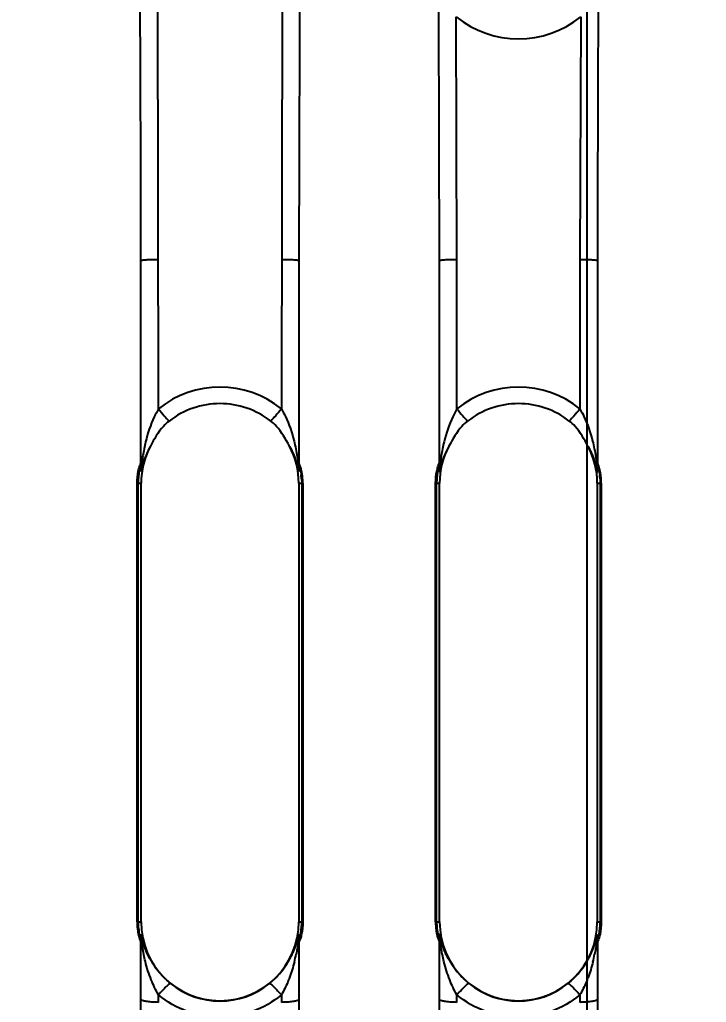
# Model space of a CAD drawing. Header units: millimetres. Extents: x 1147 to 12155, y -6137 to -4403.
# Drawn here: x 4181.2 to 4220.6, y -5332.3 to -5275.9 of the extents above; entities that cross this region are included whole.
import ezdxf

# ---------------------------------------------------------------- set-up
doc = ezdxf.new("R2010")
doc.units = ezdxf.units.MM
doc.header["$LTSCALE"] = 16.335
doc.header["$PDMODE"] = 3
doc.header["$PDSIZE"] = 0.3125
doc.linetypes.add('HIDDEN', pattern=[0.2, 0.1, -0.1])
doc.layers.get('0').update_dxf_attribs({"linetype": 'CONTINUOUS'})
doc.layers.get('Defpoints').update_dxf_attribs({"linetype": 'CONTINUOUS'})
doc.layers.add('DEFAULT_2', color=8, linetype='HIDDEN')
doc.styles.get("Standard").update_dxf_attribs({"font": 'txt', "width": 0.8})
doc.dimstyles.get("Standard").update_dxf_attribs({"dimtxt": 0.15625, "dimasz": 0.1875, "dimexe": 0.125, "dimexo": 0.0625, "dimtad": 0, "dimtih": 1, "dimtoh": 1, "dimdsep": 46, "dimtxsty": 'Standard', "dimcen": 0.09, "dimadec": 0, "dimazin": 0, "dimtp": 0.01, "dimtm": 0.01, "dimtfac": 1, "dimtofl": 0, "dimtmove": 0, "dimatfit": 3, "dimfxl": 0, "dimtolj": 1, "dimarcsym": 0})

# ---------------------------------------------------------------- blocks, each defined once
blk = doc.blocks.new('*D706')
at = {"color": 4, "lineweight": -2}
blk.add_line((4382.928, -5433.772), (4392.478, -5433.772), dxfattribs=at)
at = {"layer": 'Defpoints', "color": 0}
for p in [(4103.729, -5263.772), (4382.866, -5433.772), (4392.478, -5433.772)]:
    blk.add_point(p, dxfattribs=at)
at = {"color": 6, "insert": (4405.811, -5433.772), "char_height": 8, "attachment_point": 5}
blk.add_mtext('\\A1;170.00', dxfattribs=at)
blk = doc.blocks.new('*D707')
at = {"color": 4, "lineweight": -2}
blk.add_line((4359.791, -5468.772), (4392.478, -5468.772), dxfattribs=at)
at = {"layer": 'Defpoints', "color": 0}
for p in [(4103.729, -5263.772), (4359.729, -5468.772), (4392.478, -5468.772)]:
    blk.add_point(p, dxfattribs=at)
at = {"color": 6, "insert": (4406.878, -5468.772), "char_height": 8, "attachment_point": 5}
blk.add_mtext('\\A1;205.00', dxfattribs=at)
blk = doc.blocks.new('*D709')
at = {"color": 4, "lineweight": -2}
blk.add_line((4348.729, -5479.834), (4348.729, -5513.096), dxfattribs=at)
at = {"layer": 'Defpoints', "color": 0}
for p in [(4103.729, -5263.772), (4348.729, -5479.772), (4348.729, -5513.096)]:
    blk.add_point(p, dxfattribs=at)
at = {"color": 6, "insert": (4348.729, -5528.03), "char_height": 8, "attachment_point": 5, "rotation": 90}
blk.add_mtext('\\A1;245.00', dxfattribs=at)
blk = doc.blocks.new('*D710')
at = {"color": 4, "lineweight": -2}
blk.add_line((4213.729, -5274.535), (4213.729, -5513.096), dxfattribs=at)
at = {"layer": 'Defpoints', "color": 0}
for p in [(4103.729, -5263.772), (4213.729, -5274.473), (4213.729, -5513.096)]:
    blk.add_point(p, dxfattribs=at)
at = {"color": 6, "insert": (4213.729, -5525.363), "char_height": 8, "attachment_point": 5, "rotation": 90}
blk.add_mtext('\\A1;110.00', dxfattribs=at)

msp = doc.modelspace()

# ---------------------------------------------------------------- linework, layer by layer
at = {"color": 7, "linetype": 'Continuous'}
for p, q in [((4189.196, -5298.251), (4189.135, -5258.772)), ((4196.296, -5258.772), (4196.235, -5298.251)), ((4206.29, -5289.684), (4206.241, -5275.781)), ((4213.378, -5275.781), (4213.328, -5289.684)), ((4188.191, -5301.684), (4188.191, -5289.749)), ((4197.24, -5289.749), (4197.24, -5301.684)), ((4205.284, -5301.684), (4205.284, -5289.749)), ((4206.29, -5298.251), (4206.29, -5289.684)), ((4213.328, -5289.684), (4213.328, -5298.251)), ((4214.334, -5289.749), (4214.334, -5301.684)), ((4187.972, -5302.511), (4188.202, -5302.511)), ((4187.972, -5327.648), (4187.972, -5302.511)), ((4188.031, -5327.648), (4188.031, -5302.511)), ((4188.202, -5327.648), (4188.202, -5302.511)), ((4197.229, -5302.511), (4197.459, -5302.511)), ((4197.229, -5302.511), (4197.229, -5327.648)), ((4197.401, -5302.511), (4197.401, -5327.648)), ((4197.459, -5302.511), (4197.459, -5327.648)), ((4205.066, -5302.511), (4205.295, -5302.511)), ((4205.066, -5327.648), (4205.066, -5302.511)), ((4205.124, -5327.648), (4205.124, -5302.511)), ((4205.295, -5327.648), (4205.295, -5302.511)), ((4214.323, -5302.511), (4214.553, -5302.511)), ((4214.323, -5302.511), (4214.323, -5327.648)), ((4214.494, -5302.511), (4214.494, -5327.648)), ((4214.553, -5302.511), (4214.553, -5327.648)), ((4187.972, -5327.648), (4188.202, -5327.648)), ((4197.229, -5327.648), (4197.459, -5327.648)), ((4205.066, -5327.648), (4205.295, -5327.648)), ((4214.323, -5327.648), (4214.553, -5327.648)), ((4188.191, -5332.076), (4188.191, -5328.536)), ((4197.24, -5328.536), (4197.24, -5332.076)), ((4205.284, -5332.076), (4205.284, -5328.536)), ((4214.334, -5328.536), (4214.334, -5332.076)), ((4189.196, -5332.256), (4189.196, -5331.833)), ((4196.235, -5331.833), (4196.235, -5332.256)), ((4206.29, -5332.256), (4206.29, -5331.833)), ((4213.328, -5331.833), (4213.328, -5332.256))]:
    msp.add_line(p, q, dxfattribs=at)
for centre, radius, start, end in [((-461.911, -5295.235), 4667.199, 0.067352, 0.280522), ((8885.383, -5295.266), 4671.052, 179.719332, 179.93233), ((4209.809, -5271.38), 5.665, 230.9589, 309.0402), ((4192.716, -5302.566), 5.568, 50.8, 129.2), ((4209.809, -5302.566), 5.568, 50.8, 129.2), ((4192.716, -5302.511), 4.514, 151.8495, 180), ((4192.716, -5302.511), 4.514, 0, 28.0991), ((4209.809, -5302.511), 4.514, 151.8495, 180), ((4209.809, -5302.511), 4.514, 0, 28.0991), ((4187.156, -5301.398), 1.035, 348.0406, 356.0031), ((4164.592, -5302.672), 23.6, 2.399, 2.5752), ((4166.537, -5302.589), 21.653, 1.9711, 2.3942), ((4198.276, -5301.397), 1.035, 184.0038, 191.9625), ((4219.289, -5302.603), 22.048, 177.8136, 178.0275), ((4219.053, -5302.595), 21.812, 177.4164, 177.8109), ((4204.249, -5301.398), 1.035, 348.0406, 356.0033), ((4181.686, -5302.672), 23.6, 2.399, 2.5752), ((4183.631, -5302.589), 21.653, 1.9711, 2.3942), ((4215.369, -5301.397), 1.035, 184.0038, 191.9625), ((4236.382, -5302.603), 22.048, 177.8136, 178.0275), ((4236.146, -5302.595), 21.812, 177.4164, 177.8109), ((4193.371, -5302.541), 4.03, 4.0406, 7.3101), ((4210.464, -5302.541), 4.031, 4.0409, 7.3098), ((4192.716, -5327.648), 4.514, 180, 0), ((4209.809, -5327.648), 4.514, 180, 0), ((4166.144, -5327.555), 22.046, 357.7295, 357.895), ((4187.194, -5328.537), 0.997, 0.0114, 9.9533), ((4198.237, -5328.537), 0.997, 170.0466, 179.9882), ((4219.27, -5327.555), 22.03, 182.1049, 182.5802), ((4183.238, -5327.555), 22.046, 357.7295, 357.895), ((4204.288, -5328.537), 0.997, 0.0114, 9.9533), ((4215.331, -5328.537), 0.997, 170.0466, 179.9882), ((4236.364, -5327.555), 22.03, 182.1049, 182.5802), ((4165.55, -5327.529), 22.641, 357.424, 357.7254), ((4187.156, -5328.761), 1.035, 0.0207, 11.9619), ((4198.275, -5328.761), 1.035, 168.0412, 179.986), ((4182.644, -5327.529), 22.641, 357.424, 357.7254), ((4204.249, -5328.761), 1.035, 0.0207, 11.9619), ((4215.369, -5328.761), 1.035, 168.0412, 179.986), ((4187.899, -5327.65), 9.364, 345.801, 348.5758), ((4204.993, -5327.65), 9.364, 345.801, 348.5758), ((4192.716, -5327.701), 4.481, 230.8645, 309.1355), ((4209.809, -5327.701), 4.481, 230.8645, 309.1355)]:
    msp.add_arc(centre, radius, start, end, dxfattribs=at)
for points, knots in [([(4188.191, -5289.749), (4188.191, -5284.588), (4188.141, -5274.262), (4188.096, -5258.772), (4188.141, -5243.281), (4188.191, -5232.955), (4188.191, -5227.794)], [0, 0, 0, 0, 0.249914, 0.5, 0.750086, 1, 1, 1, 1]), ([(4197.24, -5227.794), (4197.24, -5232.955), (4197.291, -5243.281), (4197.336, -5258.771), (4197.29, -5274.262), (4197.24, -5284.588), (4197.24, -5289.749)], [0, 0, 0, 0, 0.249913, 0.499999, 0.750086, 1, 1, 1, 1]), ([(4188.191, -5289.749), (4188.191, -5289.74), (4188.23, -5289.732), (4188.281, -5289.72), (4188.376, -5289.711), (4188.493, -5289.702), (4188.637, -5289.694), (4188.874, -5289.686), (4189.063, -5289.684), (4189.196, -5289.684)], [0, 0, 0, 0, 0.02568, 0.086859, 0.178734, 0.29696, 0.438498, 0.604665, 1, 1, 1, 1]), ([(4196.235, -5289.684), (4196.368, -5289.684), (4196.558, -5289.686), (4196.794, -5289.694), (4196.939, -5289.702), (4197.055, -5289.711), (4197.151, -5289.72), (4197.201, -5289.732), (4197.24, -5289.74), (4197.24, -5289.749)], [0, 0, 0, 0, 0.395335, 0.561502, 0.70304, 0.821266, 0.913141, 0.97432, 1, 1, 1, 1]), ([(4205.284, -5289.749), (4205.284, -5289.74), (4205.324, -5289.731), (4205.374, -5289.72), (4205.471, -5289.711), (4205.586, -5289.702), (4205.73, -5289.694), (4205.966, -5289.686), (4206.157, -5289.684), (4206.29, -5289.684)], [0, 0, 0, 0, 0.025145, 0.087056, 0.180852, 0.297035, 0.436393, 0.604588, 1, 1, 1, 1]), ([(4213.328, -5289.684), (4213.462, -5289.684), (4213.652, -5289.686), (4213.889, -5289.694), (4214.032, -5289.702), (4214.148, -5289.711), (4214.244, -5289.72), (4214.294, -5289.731), (4214.334, -5289.74), (4214.334, -5289.749)], [0, 0, 0, 0, 0.395412, 0.563607, 0.702965, 0.819148, 0.912944, 0.974855, 1, 1, 1, 1]), ([(4195.626, -5298.949), (4195.214, -5298.631), (4194.281, -5298.124), (4192.716, -5297.861), (4191.15, -5298.124), (4190.217, -5298.631), (4189.806, -5298.949)], [0, 0, 0, 0, 0.250027, 0.5, 0.749972, 1, 1, 1, 1]), ([(4212.719, -5298.949), (4212.308, -5298.631), (4211.375, -5298.124), (4209.809, -5297.861), (4208.243, -5298.124), (4207.311, -5298.631), (4206.899, -5298.949)], [0, 0, 0, 0, 0.250027, 0.5, 0.749972, 1, 1, 1, 1]), ([(4189.196, -5298.251), (4189.112, -5298.4), (4188.793, -5299), (4188.579, -5299.652), (4188.458, -5300.145)], [0, 0, 0, 0, 0.25155, 1, 1, 1, 1]), ([(4189.196, -5298.251), (4189.305, -5298.384), (4189.504, -5298.62), (4189.708, -5298.852), (4189.806, -5298.949)], [0, 0, 0, 0, 0.555154, 1, 1, 1, 1]), ([(4196.235, -5298.251), (4196.122, -5298.389), (4195.923, -5298.625), (4195.719, -5298.857), (4195.626, -5298.949)], [0, 0, 0, 0, 0.576329, 1, 1, 1, 1]), ([(4196.235, -5298.251), (4196.319, -5298.395), (4196.626, -5298.983), (4196.84, -5299.616), (4196.962, -5300.096)], [0, 0, 0, 0, 0.251484, 1, 1, 1, 1]), ([(4206.29, -5298.251), (4206.205, -5298.4), (4205.887, -5299), (4205.672, -5299.652), (4205.551, -5300.145)], [0, 0, 0, 0, 0.25155, 1, 1, 1, 1]), ([(4206.29, -5298.251), (4206.398, -5298.384), (4206.598, -5298.62), (4206.801, -5298.852), (4206.899, -5298.949)], [0, 0, 0, 0, 0.555154, 1, 1, 1, 1]), ([(4213.328, -5298.251), (4213.216, -5298.389), (4213.017, -5298.625), (4212.812, -5298.857), (4212.719, -5298.949)], [0, 0, 0, 0, 0.576329, 1, 1, 1, 1]), ([(4213.328, -5298.251), (4213.412, -5298.395), (4213.72, -5298.983), (4213.934, -5299.616), (4214.055, -5300.096)], [0, 0, 0, 0, 0.251484, 1, 1, 1, 1]), ([(4189.806, -5298.949), (4189.687, -5299.04), (4189.248, -5299.455), (4188.948, -5299.985), (4188.736, -5300.381)], [0, 0, 0, 0, 0.250455, 1, 1, 1, 1]), ([(4196.697, -5300.385), (4196.485, -5299.988), (4196.185, -5299.455), (4195.745, -5299.041), (4195.626, -5298.949)], [0, 0, 0, 0, 0.749613, 1, 1, 1, 1]), ([(4206.899, -5298.949), (4206.78, -5299.04), (4206.342, -5299.455), (4206.041, -5299.985), (4205.829, -5300.381)], [0, 0, 0, 0, 0.250455, 1, 1, 1, 1]), ([(4213.791, -5300.385), (4213.579, -5299.988), (4213.278, -5299.455), (4212.838, -5299.041), (4212.719, -5298.949)], [0, 0, 0, 0, 0.749613, 1, 1, 1, 1]), ([(4188.458, -5300.145), (4188.425, -5300.278), (4188.366, -5300.545), (4188.303, -5300.881), (4188.264, -5301.15), (4188.238, -5301.348), (4188.22, -5301.509), (4188.203, -5301.62), (4188.198, -5301.666), (4188.193, -5301.683)], [0, 0, 0, 0, 0.263412, 0.525165, 0.655591, 0.78502, 0.910509, 0.966514, 1, 1, 1, 1]), ([(4196.962, -5300.096), (4196.998, -5300.24), (4197.062, -5300.517), (4197.146, -5301.008), (4197.182, -5301.213), (4197.24, -5301.78), (4197.24, -5301.684)], [0, 0, 0, 0, 0.276216, 0.550758, 0.821905, 1, 1, 1, 1]), ([(4205.551, -5300.145), (4205.518, -5300.278), (4205.459, -5300.545), (4205.397, -5300.881), (4205.358, -5301.15), (4205.332, -5301.348), (4205.314, -5301.509), (4205.297, -5301.62), (4205.291, -5301.666), (4205.286, -5301.683)], [0, 0, 0, 0, 0.263412, 0.525165, 0.655591, 0.78502, 0.910509, 0.966514, 1, 1, 1, 1]), ([(4214.055, -5300.096), (4214.091, -5300.24), (4214.156, -5300.517), (4214.24, -5301.008), (4214.276, -5301.213), (4214.334, -5301.78), (4214.334, -5301.684)], [0, 0, 0, 0, 0.276216, 0.550758, 0.821905, 1, 1, 1, 1]), ([(4188.162, -5301.41), (4188.168, -5301.398), (4188.181, -5301.36), (4188.191, -5301.391), (4188.191, -5301.398)], [0, 0, 0, 0, 0.641826, 1, 1, 1, 1]), ([(4197.459, -5302.511), (4197.459, -5302.429), (4197.453, -5302.266), (4197.431, -5302.04), (4197.389, -5301.813), (4197.362, -5301.663), (4197.24, -5301.31), (4197.24, -5301.398)], [0, 0, 0, 0, 0.215172, 0.421413, 0.60962, 0.7707, 1, 1, 1, 1]), ([(4205.255, -5301.41), (4205.261, -5301.398), (4205.275, -5301.36), (4205.284, -5301.391), (4205.284, -5301.398)], [0, 0, 0, 0, 0.641838, 1, 1, 1, 1]), ([(4214.553, -5302.511), (4214.553, -5302.429), (4214.547, -5302.266), (4214.525, -5302.04), (4214.483, -5301.813), (4214.455, -5301.663), (4214.334, -5301.31), (4214.334, -5301.398)], [0, 0, 0, 0, 0.215172, 0.421412, 0.609621, 0.770699, 1, 1, 1, 1]), ([(4187.972, -5302.511), (4187.972, -5302.277), (4188.003, -5301.954), (4188.094, -5301.592), (4188.139, -5301.458), (4188.162, -5301.41)], [0, 0, 0, 0, 0.624758, 0.85802, 1, 1, 1, 1]), ([(4188.168, -5301.612), (4188.168, -5301.607), (4188.166, -5301.589), (4188.14, -5301.628), (4188.131, -5301.677), (4188.1, -5301.787), (4188.077, -5301.925), (4188.062, -5302.031), (4188.056, -5302.089)], [0, 0, 0, 0, 0.030803, 0.058491, 0.180435, 0.388705, 0.667761, 1, 1, 1, 1]), ([(4197.263, -5301.612), (4197.263, -5301.607), (4197.264, -5301.591), (4197.289, -5301.62), (4197.296, -5301.666), (4197.325, -5301.759), (4197.347, -5301.882), (4197.362, -5301.977), (4197.368, -5302.028)], [0, 0, 0, 0, 0.034037, 0.059512, 0.17745, 0.383249, 0.66266, 1, 1, 1, 1]), ([(4205.066, -5302.511), (4205.066, -5302.277), (4205.096, -5301.954), (4205.188, -5301.592), (4205.232, -5301.458), (4205.255, -5301.41)], [0, 0, 0, 0, 0.624755, 0.858017, 1, 1, 1, 1]), ([(4205.262, -5301.612), (4205.262, -5301.607), (4205.259, -5301.589), (4205.234, -5301.628), (4205.225, -5301.677), (4205.193, -5301.787), (4205.17, -5301.925), (4205.156, -5302.031), (4205.149, -5302.089)], [0, 0, 0, 0, 0.030801, 0.05849, 0.180434, 0.388704, 0.66776, 1, 1, 1, 1]), ([(4214.356, -5301.612), (4214.357, -5301.607), (4214.358, -5301.591), (4214.383, -5301.62), (4214.389, -5301.666), (4214.419, -5301.759), (4214.441, -5301.882), (4214.455, -5301.977), (4214.462, -5302.028)], [0, 0, 0, 0, 0.034041, 0.059512, 0.177444, 0.383239, 0.662651, 1, 1, 1, 1]), ([(4188.056, -5302.089), (4188.052, -5302.123), (4188.038, -5302.263), (4188.031, -5302.404), (4188.031, -5302.511)], [0, 0, 0, 0, 0.240834, 1, 1, 1, 1]), ([(4205.149, -5302.089), (4205.145, -5302.123), (4205.131, -5302.263), (4205.124, -5302.404), (4205.124, -5302.511)], [0, 0, 0, 0, 0.240834, 1, 1, 1, 1]), ([(4187.972, -5327.648), (4187.972, -5327.73), (4187.978, -5327.893), (4188, -5328.119), (4188.042, -5328.346), (4188.07, -5328.497), (4188.191, -5328.849), (4188.191, -5328.761)], [0, 0, 0, 0, 0.215053, 0.421757, 0.609813, 0.770749, 1, 1, 1, 1]), ([(4188.031, -5327.648), (4188.031, -5327.711), (4188.036, -5327.842), (4188.048, -5328.084), (4188.16, -5328.728), (4188.168, -5328.547)], [0, 0, 0, 0, 0.205311, 0.405114, 1, 1, 1, 1]), ([(4197.459, -5327.648), (4197.459, -5327.882), (4197.428, -5328.205), (4197.337, -5328.568), (4197.292, -5328.702), (4197.269, -5328.75)], [0, 0, 0, 0, 0.625051, 0.858243, 1, 1, 1, 1]), ([(4197.376, -5328.069), (4197.38, -5328.036), (4197.394, -5327.896), (4197.401, -5327.755), (4197.401, -5327.648)], [0, 0, 0, 0, 0.240886, 1, 1, 1, 1]), ([(4205.066, -5327.648), (4205.066, -5327.73), (4205.072, -5327.893), (4205.093, -5328.119), (4205.136, -5328.346), (4205.163, -5328.497), (4205.284, -5328.849), (4205.284, -5328.761)], [0, 0, 0, 0, 0.215052, 0.421755, 0.609816, 0.770754, 1, 1, 1, 1]), ([(4205.124, -5327.648), (4205.124, -5327.711), (4205.129, -5327.842), (4205.142, -5328.084), (4205.254, -5328.728), (4205.262, -5328.547)], [0, 0, 0, 0, 0.205328, 0.405135, 1, 1, 1, 1]), ([(4214.553, -5327.648), (4214.553, -5327.882), (4214.522, -5328.205), (4214.43, -5328.568), (4214.386, -5328.702), (4214.363, -5328.75)], [0, 0, 0, 0, 0.625051, 0.858243, 1, 1, 1, 1]), ([(4214.469, -5328.069), (4214.473, -5328.036), (4214.487, -5327.896), (4214.494, -5327.755), (4214.494, -5327.648)], [0, 0, 0, 0, 0.240886, 1, 1, 1, 1]), ([(4197.24, -5328.536), (4197.24, -5328.423), (4197.178, -5328.96), (4197.142, -5329.159), (4197.1, -5329.398), (4197.078, -5329.505)], [0, 0, 0, 0, 0.34385, 0.666576, 1, 1, 1, 1]), ([(4197.263, -5328.547), (4197.263, -5328.552), (4197.266, -5328.57), (4197.291, -5328.531), (4197.3, -5328.482), (4197.331, -5328.372), (4197.355, -5328.234), (4197.369, -5328.127), (4197.376, -5328.069)], [0, 0, 0, 0, 0.030725, 0.05846, 0.180454, 0.388744, 0.667802, 1, 1, 1, 1]), ([(4214.334, -5328.536), (4214.334, -5328.423), (4214.271, -5328.96), (4214.235, -5329.159), (4214.193, -5329.398), (4214.172, -5329.505)], [0, 0, 0, 0, 0.34385, 0.666576, 1, 1, 1, 1]), ([(4214.356, -5328.547), (4214.357, -5328.552), (4214.359, -5328.57), (4214.385, -5328.531), (4214.394, -5328.482), (4214.425, -5328.372), (4214.448, -5328.234), (4214.463, -5328.127), (4214.469, -5328.069)], [0, 0, 0, 0, 0.030725, 0.05846, 0.180454, 0.388744, 0.667802, 1, 1, 1, 1]), ([(4188.446, -5329.915), (4188.413, -5329.786), (4188.37, -5329.592), (4188.319, -5329.331), (4188.285, -5329.136), (4188.255, -5328.94), (4188.233, -5328.783), (4188.216, -5328.646), (4188.208, -5328.588), (4188.194, -5328.468), (4188.191, -5328.524), (4188.191, -5328.536)], [0, 0, 0, 0, 0.269433, 0.403925, 0.538166, 0.671965, 0.804685, 0.869898, 0.931993, 0.974015, 1, 1, 1, 1]), ([(4197.269, -5328.75), (4197.264, -5328.761), (4197.25, -5328.799), (4197.24, -5328.768), (4197.24, -5328.761)], [0, 0, 0, 0, 0.639551, 1, 1, 1, 1]), ([(4205.539, -5329.915), (4205.507, -5329.786), (4205.463, -5329.592), (4205.412, -5329.331), (4205.379, -5329.136), (4205.348, -5328.94), (4205.326, -5328.783), (4205.31, -5328.646), (4205.301, -5328.588), (4205.288, -5328.468), (4205.284, -5328.524), (4205.284, -5328.536)], [0, 0, 0, 0, 0.269433, 0.403925, 0.538166, 0.671965, 0.804685, 0.869898, 0.931993, 0.974015, 1, 1, 1, 1]), ([(4214.363, -5328.75), (4214.357, -5328.761), (4214.343, -5328.799), (4214.334, -5328.768), (4214.334, -5328.761)], [0, 0, 0, 0, 0.639551, 1, 1, 1, 1]), ([(4195.544, -5331.177), (4195.644, -5331.096), (4196.024, -5330.761), (4196.352, -5330.367), (4196.557, -5330.049)], [0, 0, 0, 0, 0.252974, 1, 1, 1, 1]), ([(4212.638, -5331.177), (4212.737, -5331.096), (4213.117, -5330.761), (4213.445, -5330.367), (4213.651, -5330.049)], [0, 0, 0, 0, 0.252974, 1, 1, 1, 1]), ([(4189.887, -5331.177), (4189.877, -5331.174), (4189.845, -5331.187), (4189.794, -5331.218), (4189.723, -5331.275), (4189.596, -5331.391), (4189.417, -5331.579), (4189.272, -5331.744), (4189.196, -5331.833)], [0, 0, 0, 0, 0.034384, 0.097734, 0.191301, 0.314583, 0.635993, 1, 1, 1, 1]), ([(4195.544, -5331.177), (4195.556, -5331.174), (4195.592, -5331.19), (4195.647, -5331.226), (4195.724, -5331.289), (4195.853, -5331.408), (4196.026, -5331.592), (4196.165, -5331.75), (4196.235, -5331.833)], [0, 0, 0, 0, 0.038918, 0.110646, 0.213333, 0.343087, 0.66087, 1, 1, 1, 1]), ([(4196.704, -5330.827), (4196.671, -5330.916), (4196.535, -5331.26), (4196.372, -5331.595), (4196.235, -5331.833)], [0, 0, 0, 0, 0.256404, 1, 1, 1, 1]), ([(4206.981, -5331.177), (4206.97, -5331.174), (4206.938, -5331.187), (4206.888, -5331.218), (4206.816, -5331.275), (4206.689, -5331.391), (4206.51, -5331.579), (4206.365, -5331.744), (4206.29, -5331.833)], [0, 0, 0, 0, 0.034384, 0.097734, 0.191301, 0.314583, 0.635993, 1, 1, 1, 1]), ([(4212.638, -5331.177), (4212.65, -5331.174), (4212.686, -5331.19), (4212.741, -5331.226), (4212.817, -5331.289), (4212.946, -5331.408), (4213.12, -5331.592), (4213.258, -5331.75), (4213.328, -5331.833)], [0, 0, 0, 0, 0.038918, 0.110646, 0.213333, 0.343087, 0.66087, 1, 1, 1, 1]), ([(4213.798, -5330.827), (4213.764, -5330.916), (4213.628, -5331.26), (4213.466, -5331.595), (4213.328, -5331.833)], [0, 0, 0, 0, 0.256404, 1, 1, 1, 1]), ([(4188.191, -5354.391), (4188.191, -5352.536), (4188.14, -5348.817), (4188.096, -5343.234), (4188.14, -5337.65), (4188.191, -5333.931), (4188.191, -5332.076)], [0, 0, 0, 0, 0.249311, 0.500002, 0.750674, 1, 1, 1, 1]), ([(4189.196, -5332.256), (4189.063, -5332.256), (4188.828, -5332.249), (4188.509, -5332.211), (4188.321, -5332.172), (4188.191, -5332.113), (4188.191, -5332.076)], [0, 0, 0, 0, 0.384295, 0.684921, 0.894812, 1, 1, 1, 1]), ([(4196.235, -5331.833), (4195.748, -5332.236), (4194.624, -5332.881), (4192.716, -5333.215), (4190.807, -5332.881), (4189.683, -5332.236), (4189.196, -5331.833)], [0, 0, 0, 0, 0.249605, 0.500006, 0.750405, 1, 1, 1, 1]), ([(4197.24, -5332.076), (4197.24, -5332.113), (4197.11, -5332.172), (4196.923, -5332.211), (4196.603, -5332.249), (4196.368, -5332.256), (4196.235, -5332.256)], [0, 0, 0, 0, 0.105188, 0.315079, 0.615705, 1, 1, 1, 1]), ([(4197.24, -5332.076), (4197.24, -5333.931), (4197.291, -5337.65), (4197.335, -5343.234), (4197.291, -5348.817), (4197.24, -5352.536), (4197.24, -5354.391)], [0, 0, 0, 0, 0.249324, 0.499998, 0.750687, 1, 1, 1, 1]), ([(4205.284, -5354.458), (4205.285, -5352.598), (4205.234, -5348.868), (4205.19, -5343.267), (4205.233, -5337.667), (4205.284, -5333.936), (4205.284, -5332.076)], [0, 0, 0, 0, 0.24931, 0.499991, 0.750672, 1, 1, 1, 1]), ([(4206.29, -5332.256), (4206.156, -5332.256), (4205.922, -5332.249), (4205.602, -5332.211), (4205.414, -5332.172), (4205.284, -5332.113), (4205.284, -5332.076)], [0, 0, 0, 0, 0.384326, 0.684971, 0.894816, 1, 1, 1, 1]), ([(4213.328, -5331.833), (4212.841, -5332.236), (4211.718, -5332.881), (4209.809, -5333.215), (4207.901, -5332.881), (4206.777, -5332.236), (4206.29, -5331.833)], [0, 0, 0, 0, 0.249605, 0.500006, 0.750405, 1, 1, 1, 1]), ([(4214.334, -5332.076), (4214.334, -5332.113), (4214.204, -5332.172), (4214.016, -5332.211), (4213.697, -5332.249), (4213.462, -5332.256), (4213.328, -5332.256)], [0, 0, 0, 0, 0.105188, 0.315079, 0.615705, 1, 1, 1, 1]), ([(4214.334, -5332.076), (4214.334, -5333.931), (4214.384, -5337.65), (4214.428, -5343.234), (4214.385, -5348.817), (4214.334, -5352.536), (4214.334, -5354.391)], [0, 0, 0, 0, 0.249324, 0.499998, 0.750687, 1, 1, 1, 1])]:
    msp.add_open_spline(points, degree=3, knots=knots, dxfattribs=at)
for points in [[(4197.391, -5302.257), (4197.397, -5302.341), (4197.401, -5302.426), (4197.401, -5302.511)], [(4214.485, -5302.257), (4214.491, -5302.341), (4214.494, -5302.426), (4214.494, -5302.511)], [(4188.78, -5330.963), (4188.645, -5330.622), (4188.534, -5330.271), (4188.446, -5329.915)], [(4196.977, -5329.947), (4196.902, -5330.245), (4196.812, -5330.539), (4196.704, -5330.827)], [(4205.873, -5330.963), (4205.738, -5330.622), (4205.628, -5330.271), (4205.539, -5329.915)], [(4214.071, -5329.947), (4213.996, -5330.245), (4213.905, -5330.539), (4213.798, -5330.827)], [(4189.196, -5331.833), (4189.036, -5331.555), (4188.898, -5331.262), (4188.78, -5330.963)], [(4206.29, -5331.833), (4206.129, -5331.555), (4205.991, -5331.262), (4205.873, -5330.963)]]:
    msp.add_open_spline(points, degree=3, dxfattribs=at)
at = {"layer": 'DEFAULT_2', "color": 8, "linetype": 'HIDDEN'}
for centre, radius, start, end in [((4187.162, -5301.398), 1.029, 356.0031, 0.001), ((4198.269, -5301.398), 1.029, 180.0053, 184.0038), ((4204.256, -5301.398), 1.029, 356.0033, 0.0011), ((4215.363, -5301.398), 1.029, 180.0053, 184.0038), ((4187.209, -5301.684), 0.982, 350.5818, 359.9884), ((4198.222, -5301.684), 0.982, 180.0121, 189.4187), ((4204.303, -5301.684), 0.982, 350.5818, 359.9884), ((4215.316, -5301.684), 0.982, 180.0121, 189.4187), ((4192.871, -5327.466), 4.759, 209.1846, 212.6176), ((4192.556, -5327.464), 4.763, 327.1371, 330.6185), ((4209.965, -5327.466), 4.759, 209.1846, 212.6176), ((4209.65, -5327.464), 4.763, 327.1371, 330.6185)]:
    msp.add_arc(centre, radius, start, end, dxfattribs=at)
for points, knots in [([(4188.736, -5300.38), (4188.659, -5300.516), (4188.525, -5300.787), (4188.357, -5301.202), (4188.273, -5301.529), (4188.214, -5301.739), (4188.196, -5301.812), (4188.184, -5301.838)], [0, 0, 0, 0, 0.299972, 0.578777, 0.857151, 0.945803, 1, 1, 1, 1]), ([(4196.697, -5300.385), (4196.769, -5300.512), (4196.899, -5300.768), (4197.054, -5301.157), (4197.149, -5301.474), (4197.208, -5301.701), (4197.227, -5301.802), (4197.241, -5301.843)], [0, 0, 0, 0, 0.280442, 0.549844, 0.803434, 0.916323, 1, 1, 1, 1]), ([(4205.83, -5300.38), (4205.753, -5300.516), (4205.619, -5300.787), (4205.45, -5301.202), (4205.367, -5301.529), (4205.308, -5301.739), (4205.29, -5301.812), (4205.278, -5301.838)], [0, 0, 0, 0, 0.299972, 0.578777, 0.857151, 0.945803, 1, 1, 1, 1]), ([(4213.791, -5300.385), (4213.863, -5300.512), (4213.992, -5300.768), (4214.148, -5301.157), (4214.242, -5301.474), (4214.301, -5301.701), (4214.321, -5301.802), (4214.335, -5301.843)], [0, 0, 0, 0, 0.280442, 0.549844, 0.803434, 0.916323, 1, 1, 1, 1]), ([(4188.717, -5329.787), (4188.639, -5329.647), (4188.504, -5329.382), (4188.327, -5328.888), (4188.277, -5328.732), (4188.178, -5328.311), (4188.176, -5328.364)], [0, 0, 0, 0, 0.313687, 0.616206, 0.894524, 1, 1, 1, 1]), ([(4196.707, -5329.801), (4196.777, -5329.676), (4196.904, -5329.425), (4197.057, -5329.041), (4197.152, -5328.725), (4197.21, -5328.502), (4197.23, -5328.403), (4197.243, -5328.364)], [0, 0, 0, 0, 0.278546, 0.548723, 0.805103, 0.919661, 1, 1, 1, 1]), ([(4205.81, -5329.787), (4205.732, -5329.647), (4205.597, -5329.382), (4205.42, -5328.888), (4205.37, -5328.732), (4205.272, -5328.311), (4205.269, -5328.364)], [0, 0, 0, 0, 0.313687, 0.616206, 0.894524, 1, 1, 1, 1]), ([(4213.8, -5329.801), (4213.87, -5329.676), (4213.997, -5329.425), (4214.151, -5329.041), (4214.245, -5328.725), (4214.303, -5328.502), (4214.323, -5328.403), (4214.337, -5328.364)], [0, 0, 0, 0, 0.278546, 0.548723, 0.805103, 0.919661, 1, 1, 1, 1]), ([(4189.887, -5331.177), (4189.787, -5331.095), (4189.401, -5330.755), (4189.07, -5330.355), (4188.863, -5330.031)], [0, 0, 0, 0, 0.252717, 1, 1, 1, 1]), ([(4206.981, -5331.177), (4206.88, -5331.095), (4206.495, -5330.755), (4206.163, -5330.355), (4205.957, -5330.031)], [0, 0, 0, 0, 0.252717, 1, 1, 1, 1])]:
    msp.add_open_spline(points, degree=3, knots=knots, dxfattribs=at)

# ---------------------------------------------------------------- dimensions: what is measured, and where the dimension line sits
for feature_location, offset, dtype, picture, middle in [((4382.866, -5433.772), (9.612, 0), 0, '*D706', (4405.811, -5433.772)), ((4359.729, -5468.772), (32.749, 0), 0, '*D707', (4406.878, -5468.772)), ((4348.729, -5479.772), (0, -33.325), 1, '*D709', (4348.729, -5528.03)), ((4213.729, -5274.473), (0, -238.624), 1, '*D710', (4213.729, -5525.363))]:
    dim = msp.add_ordinate_dim(feature_location=feature_location, offset=offset, dtype=dtype, origin=(4103.729, -5263.772), dimstyle='Standard', override={"dimtxt": 8, "dimasz": 10, "dimgap": 0, "dimtih": 0, "dimtoh": 0, "dimzin": 0, "dimcen": 0, "dimclrd": 4, "dimclre": 4, "dimclrt": 6, "dimadec": 2, "dimtp": 0, "dimtm": 0, "dimtzin": 0})
    dim.commit()
    dim.dimension.update_dxf_attribs({"geometry": picture, "text_midpoint": middle})

doc.saveas('drawing.dxf')
